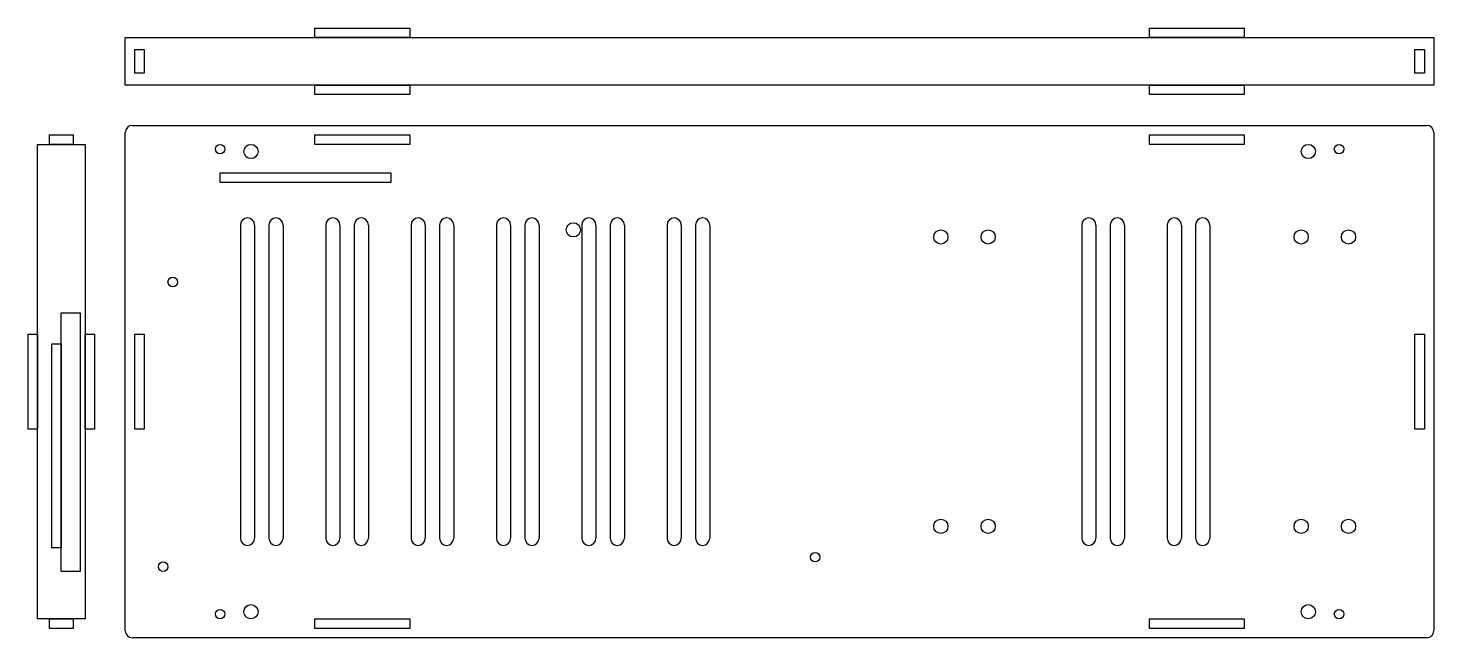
# Model space of a CAD drawing. Extents: x -158 to 138, y -54 to 74.
import ezdxf

# ---------------------------------------------------------------- set-up
doc = ezdxf.new("R2010")
doc.units = 0
doc.layers.add('Sketch', color=7, linetype='CONTINUOUS')

msp = doc.modelspace()

# ---------------------------------------------------------------- linework, layer by layer
at = {"layer": 'Sketch'}
for p, q in [((-98, 74.5), (-78, 74.5)), ((-98, 72.5), (-98, 74.5)), ((-78, 74.5), (-78, 72.5)), ((78, 74.5), (98, 74.5)), ((78, 72.5), (78, 74.5)), ((98, 74.5), (98, 72.5)), ((-138, 72.5), (138, 72.5)), ((-138, 62.5), (-138, 72.5)), ((-78, 72.5), (-98, 72.5)), ((98, 72.5), (78, 72.5)), ((138, 72.5), (138, 62.5)), ((-136, 70), (-134, 70)), ((-136, 65), (-136, 70)), ((-134, 70), (-134, 65)), ((134, 70), (136, 70)), ((134, 65), (134, 70)), ((136, 70), (136, 65)), ((138, 62.5), (-138, 62.5)), ((-134, 65), (-136, 65)), ((-98, 62.5), (-78, 62.5)), ((-98, 60.5), (-98, 62.5)), ((-78, 62.5), (-78, 60.5)), ((78, 62.5), (98, 62.5)), ((78, 60.5), (78, 62.5)), ((98, 62.5), (98, 60.5)), ((136, 65), (134, 65)), ((-78, 60.5), (-98, 60.5)), ((98, 60.5), (78, 60.5)), ((-136.5, 54), (136.5, 54)), ((-154, 52), (-149, 52)), ((-154, 50), (-154, 52)), ((-149, 52), (-149, 50)), ((-138, -52.5), (-138, 52.5)), ((-98, 52), (-78, 52)), ((-98, 50), (-98, 52)), ((-78, 52), (-78, 50)), ((78, 52), (98, 52)), ((78, 50), (78, 52)), ((98, 52), (98, 50)), ((138, 52.5), (138, -52.5)), ((-156.5, 50), (-146.5, 50)), ((-156.5, -50), (-156.5, 50)), ((-149, 50), (-154, 50)), ((-146.5, 50), (-146.5, -50)), ((-78, 50), (-98, 50)), ((98, 50), (78, 50)), ((-118, 44), (-82, 44)), ((-118, 42), (-118, 44)), ((-82, 42), (-118, 42)), ((-82, 44), (-82, 42)), ((-113.737, 33), (-113.737, -33)), ((-110.737, 33), (-110.737, -33)), ((-107.737, 33), (-107.737, -33)), ((-104.737, 33), (-104.737, -33)), ((-95.7366, 33), (-95.7366, -33)), ((-92.7366, 33), (-92.7366, -33)), ((-89.7366, 33), (-89.7366, -33)), ((-86.7366, 33), (-86.7366, -33)), ((-77.7366, 33), (-77.7366, -33)), ((-74.7366, 33), (-74.7366, -33)), ((-71.7366, 33), (-71.7366, -33)), ((-68.7366, 33), (-68.7366, -33)), ((-59.7366, 33), (-59.7366, -33)), ((-56.7366, 33), (-56.7366, -33)), ((-53.7366, 33), (-53.7366, -33)), ((-50.7366, 33), (-50.7366, -33)), ((-41.7366, 33), (-41.7366, -33)), ((-38.7366, 33), (-38.7366, -33)), ((-35.7366, 33), (-35.7366, -33)), ((-32.7366, 33), (-32.7366, -33)), ((-23.7366, 33), (-23.7366, -33)), ((-20.7366, 33), (-20.7366, -33)), ((-17.7366, 33), (-17.7366, -33)), ((-14.7366, 33), (-14.7366, -33)), ((63.7339, 33), (63.7339, -33)), ((66.7339, 33), (66.7339, -33)), ((69.7339, 33), (69.7339, -33)), ((72.7339, 33), (72.7339, -33)), ((81.7339, 33), (81.7339, -33)), ((84.7339, 33), (84.7339, -33)), ((87.7339, 33), (87.7339, -33)), ((90.7339, 33), (90.7339, -33)), ((-151.5, 14.5), (-147.5, 14.5)), ((-151.5, -40), (-151.5, 14.5)), ((-147.5, 14.5), (-147.5, -40)), ((-158.5, 10), (-156.5, 10)), ((-158.5, -10), (-158.5, 10)), ((-156.5, 10), (-156.5, -10)), ((-146.5, 10), (-144.5, 10)), ((-146.5, -10), (-146.5, 10)), ((-144.5, 10), (-144.5, -10)), ((-136, 10), (-134, 10)), ((-136, -10), (-136, 10)), ((-134, 10), (-134, -10)), ((134, 10), (136, 10)), ((134, -10), (134, 10)), ((136, 10), (136, -10)), ((-153.5, 8), (-151.5, 8)), ((-153.5, -35), (-153.5, 8)), ((-151.5, 8), (-151.5, -35)), ((-156.5, -10), (-158.5, -10)), ((-144.5, -10), (-146.5, -10)), ((-134, -10), (-136, -10)), ((136, -10), (134, -10)), ((-151.5, -35), (-153.5, -35)), ((-147.5, -40), (-151.5, -40)), ((-146.5, -50), (-156.5, -50)), ((-154, -50), (-149, -50)), ((-154, -52), (-154, -50)), ((-149, -50), (-149, -52)), ((-98, -50), (-78, -50)), ((-98, -52), (-98, -50)), ((-78, -50), (-78, -52)), ((78, -50), (98, -50)), ((78, -52), (78, -50)), ((98, -50), (98, -52)), ((-149, -52), (-154, -52)), ((-78, -52), (-98, -52)), ((98, -52), (78, -52)), ((136.5, -54), (-136.5, -54))]:
    msp.add_line(p, q, dxfattribs=at)
for centre, radius in [((-118, 49), 1), ((-111.5, 48.5), 1.5), ((111.5, 48.5), 1.5), ((118, 49), 1), ((-43.5, 32), 1.5), ((34, 30.5), 1.5), ((44, 30.5), 1.5), ((110, 30.5), 1.5), ((120, 30.5), 1.5), ((-128, 21), 1), ((34, -30.5), 1.5), ((44, -30.5), 1.5), ((110, -30.5), 1.5), ((120, -30.5), 1.5), ((-130, -39), 1), ((7.5, -37), 1), ((-111.5, -48.5), 1.5), ((111.5, -48.5), 1.5), ((-118, -49), 1), ((118, -49), 1)]:
    msp.add_circle(centre, radius, dxfattribs=at)
for centre, start, end in [((-136.5, 52.5), 90, 180), ((136.5, 52.5), 0, 90), ((-112.237, 33), 0, 180), ((-106.237, 33), 0, 180), ((-94.2366, 33), 0, 180), ((-88.2366, 33), 0, 180), ((-76.2366, 33), 0, 180), ((-70.2366, 33), 0, 180), ((-58.2366, 33), 0, 180), ((-52.2366, 33), 0, 180), ((-40.2366, 33), 0, 180), ((-34.2366, 33), 0, 180), ((-22.2366, 33), 0, 180), ((-16.2366, 33), 0, 180), ((65.2339, 33), 0, 180), ((71.2339, 33), 0, 180), ((83.2339, 33), 0, 180), ((89.2339, 33), 0, 180), ((-112.237, -33), 180, 0), ((-106.237, -33), 180, 0), ((-94.2366, -33), 180, 0), ((-88.2366, -33), 180, 0), ((-76.2366, -33), 180, 0), ((-70.2366, -33), 180, 0), ((-58.2366, -33), 180, 0), ((-52.2366, -33), 180, 0), ((-40.2366, -33), 180, 0), ((-34.2366, -33), 180, 0), ((-22.2366, -33), 180, 0), ((-16.2366, -33), 180, 0), ((65.2339, -33), 180, 0), ((71.2339, -33), 180, 0), ((83.2339, -33), 180, 0), ((89.2339, -33), 180, 0), ((-136.5, -52.5), 180, -90), ((136.5, -52.5), -90, 0)]:
    msp.add_arc(centre, 1.5, start, end, dxfattribs=at)

doc.saveas('drawing.dxf')
